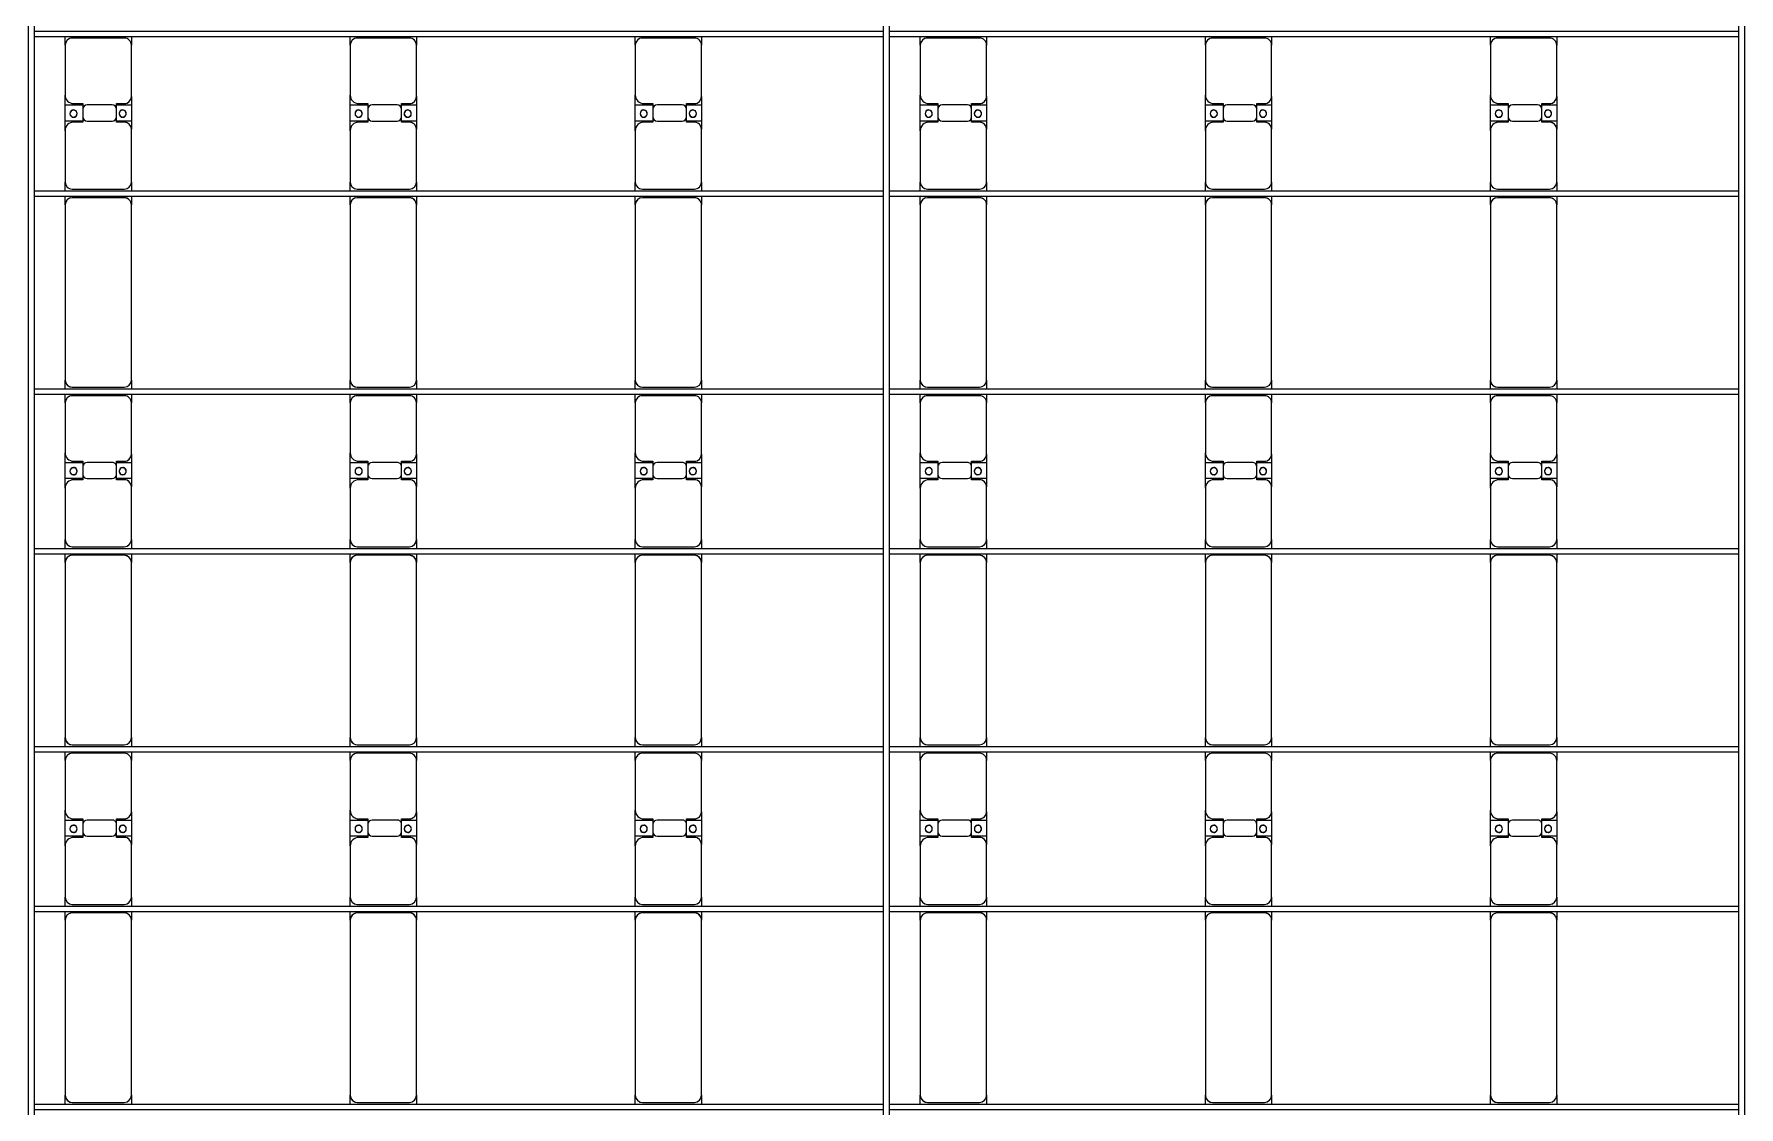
# Model space of a CAD drawing. Header units: millimetres. Extents: x -496478 to -186190, y -204059 to -87354.
# Drawn here: x -457192 to -445231, y -129934 to -122404 of the extents above; entities that cross this region are included whole.
import ezdxf

# ---------------------------------------------------------------- set-up
doc = ezdxf.new("R2010")
doc.units = ezdxf.units.MM
for name, color, linetype, lineweight in [('A-DETL-MBND', 5, 'Continuous', 9), ('A-GENM', 13, 'Continuous', 9), ('S-BEAM', 12, 'Continuous', 9)]:
    doc.layers.add(name, color=color, linetype=linetype, lineweight=lineweight)

# ---------------------------------------------------------------- blocks, each defined once
blk = doc.blocks.new('Dầm C52 - Dầm C52-24915-BỐ TRÍ KHUNG KẾT CẤU BÈ PIN 01')
at = {"layer": 'S-BEAM', "color": 1}
for p, q in [((67450, 20), (73410, 20)), ((73450, 20), (79410, 20)), ((73410, -20), (67450, -20)), ((79410, -20), (73450, -20))]:
    blk.add_line(p, q, dxfattribs=at)
blk = doc.blocks.new('Dầm C52 - Dầm C52-24978-BỐ TRÍ KHUNG KẾT CẤU BÈ PIN 01')
at = {"layer": 'S-BEAM', "color": 1}
for p, q in [((55389, 20), (61349, 20)), ((61389, 20), (67349, 20)), ((61349, -20), (55389, -20)), ((67349, -20), (61389, -20))]:
    blk.add_line(p, q, dxfattribs=at)
blk = doc.blocks.new('Dai phao do pin - DẢI PHAO ĐỠ PIN-V99-BỐ TRÍ KHUNG KẾT CẤU BÈ PIN 01')
at = {"layer": 'A-DETL-MBND', "color": 8}
for p, q in [((52028, 242), (52090, 242)), ((53320, 242), (52090, 242)), ((53320, 242), (53378, 242)), ((53418, 242), (53480, 242)), ((53840, 242), (53480, 242)), ((53840, 242), (54022, 242)), ((53908, 242), (54090, 242)), ((53908, 118), (53908, 242)), ((54022, 242), (54022, 118)), ((54440, 242), (54090, 242)), ((54440, 242), (54498, 242)), ((54538, 242), (54600, 242)), ((55830, 242), (54600, 242)), ((55830, 242), (55888, 242)), ((55928, 242), (55990, 242)), ((56350, 242), (55990, 242)), ((56350, 242), (56532, 242)), ((56418, 242), (56600, 242)), ((56418, 118), (56418, 242)), ((56532, 242), (56532, 118)), ((56950, 242), (56600, 242)), ((56950, 242), (57008, 242)), ((57048, 242), (57110, 242)), ((58340, 242), (57110, 242)), ((58340, 242), (58398, 242)), ((58438, 242), (58500, 242)), ((58860, 242), (58500, 242)), ((58860, 242), (59042, 242)), ((58928, 242), (59110, 242)), ((58928, 118), (58928, 242)), ((59042, 242), (59042, 118)), ((59460, 242), (59110, 242)), ((59460, 242), (59518, 242)), ((52040, 192), (52040, -173)), ((53370, -173), (53370, 192)), ((53430, 192), (53430, -173)), ((53900, 118), (53900, 182)), ((54030, 182), (54030, 118)), ((54490, -173), (54490, 192)), ((54550, 192), (54550, -173)), ((55880, -173), (55880, 192)), ((55940, 192), (55940, -173)), ((56410, 118), (56410, 182)), ((56540, 182), (56540, 118)), ((57000, -173), (57000, 192)), ((57060, 192), (57060, -173)), ((58390, -173), (58390, 192)), ((58450, 192), (58450, -173)), ((58920, 118), (58920, 182)), ((59050, 182), (59050, 118)), ((59510, -173), (59510, 192)), ((53992, 118), (53900, 118)), ((53908, 88), (53908, -88)), ((54030, 118), (53938, 118)), ((54022, -88), (54022, 88)), ((56502, 118), (56410, 118)), ((56418, 88), (56418, -88)), ((56540, 118), (56448, 118)), ((56532, -88), (56532, 88)), ((59012, 118), (58920, 118)), ((58928, 88), (58928, -88)), ((59050, 118), (58958, 118)), ((59042, -88), (59042, 88)), ((53900, -173), (53900, -118)), ((53900, -118), (53992, -118)), ((53908, -223), (53908, -118)), ((53938, -118), (54030, -118)), ((54022, -118), (54022, -223)), ((54030, -118), (54030, -173)), ((56410, -173), (56410, -118)), ((56410, -118), (56502, -118)), ((56418, -223), (56418, -118)), ((56448, -118), (56540, -118)), ((56532, -118), (56532, -223)), ((56540, -118), (56540, -173)), ((58920, -173), (58920, -118)), ((58920, -118), (59012, -118)), ((58928, -223), (58928, -118)), ((58958, -118), (59050, -118)), ((59042, -118), (59042, -223)), ((59050, -118), (59050, -173)), ((52090, -223), (52028, -223)), ((52090, -223), (53320, -223)), ((53378, -223), (53320, -223)), ((53480, -223), (53418, -223)), ((53480, -223), (53850, -223)), ((54022, -223), (53850, -223)), ((54080, -223), (53908, -223)), ((54080, -223), (54440, -223)), ((54498, -223), (54440, -223)), ((54600, -223), (54538, -223)), ((54600, -223), (55830, -223)), ((55888, -223), (55830, -223)), ((55990, -223), (55928, -223)), ((55990, -223), (56360, -223)), ((56532, -223), (56360, -223)), ((56590, -223), (56418, -223)), ((56590, -223), (56950, -223)), ((57008, -223), (56950, -223)), ((57110, -223), (57048, -223)), ((57110, -223), (58340, -223)), ((58398, -223), (58340, -223)), ((58500, -223), (58438, -223)), ((58500, -223), (58870, -223)), ((59042, -223), (58870, -223)), ((59100, -223), (58928, -223)), ((59100, -223), (59460, -223)), ((59518, -223), (59460, -223))]:
    blk.add_line(p, q, dxfattribs=at)
for centre, radius, start, end in [((52090, 192), 50, 90, 180), ((52090, 192), 50, 105, 180), ((53320, 192), 50, 0, 90), ((53320, 192), 50, 15, 90), ((53480, 192), 50, 90, 180), ((53840, 182), 60, 0, 90), ((54090, 182), 60, 90, 180), ((54440, 192), 50, 360, 90), ((54600, 192), 50, 90, 180), ((54600, 192), 50, 105, 180), ((55830, 192), 50, 0, 90), ((55830, 192), 50, 15, 90), ((55990, 192), 50, 90, 180), ((56350, 182), 60, 360, 90), ((56600, 182), 60, 90, 180), ((56950, 192), 50, 0, 90), ((57110, 192), 50, 90, 180), ((57110, 192), 50, 105, 180), ((58340, 192), 50, 0, 90), ((58340, 192), 50, 15, 90), ((58500, 192), 50, 90, 180), ((58860, 182), 60, 0, 90), ((59110, 182), 60, 90, 180), ((59460, 192), 50, 0, 90), ((53480, 192), 50, 135, 180), ((53840, 182), 60, 0, 45), ((53959, 183), 25, 0, 180), ((53959, 183), 25, 180, 0), ((53961, 183), 25, 0, 180), ((53961, 183), 25, 180, 0), ((53961, 183), 25, 180, 195), ((54090, 182), 60, 135, 180), ((54440, 192), 50, 360, 45), ((55990, 192), 50, 135, 180), ((56350, 182), 60, 360, 45), ((56469, 183), 25, 0, 180), ((56469, 183), 25, 180, 0), ((56471, 183), 25, 0, 180), ((56471, 183), 25, 180, 0), ((56471, 183), 25, 180, 195), ((56600, 182), 60, 135, 180), ((56950, 192), 50, 0, 45), ((58500, 192), 50, 135, 180), ((58860, 182), 60, 0, 45), ((58979, 183), 25, 0, 180), ((58979, 183), 25, 180, 360), ((58981, 183), 25, 0, 180), ((58981, 183), 25, 180, 0), ((58981, 183), 25, 180, 195), ((59110, 182), 60, 135, 180), ((59460, 192), 50, 0, 45), ((53938, 88), 30, 90, 180), ((53992, 88), 30, 0, 90), ((56448, 88), 30, 90, 180), ((56502, 88), 30, 360, 90), ((58958, 88), 30, 90, 180), ((59012, 88), 30, 0, 90), ((53938, -88), 30, 180, 270), ((53992, -88), 30, 270, 0), ((56448, -88), 30, 180, 270), ((56502, -88), 30, 270, 0), ((58958, -88), 30, 180, 270), ((59012, -88), 30, 270, 360), ((52090, -173), 50, 180, 270), ((52090, -173), 50, 180, 270), ((53320, -173), 50, 270, 0), ((53320, -173), 50, 285, 0), ((53480, -173), 50, 180, 270), ((53480, -173), 50, 180, 225), ((53850, -173), 50, 270, 360), ((53850, -173), 50, 315, 0), ((53959, -162), 25, 0, 180), ((53959, -162), 25, 180, 0), ((53961, -162), 25, 0, 180), ((53961, -162), 25, 120, 180), ((53961, -162), 25, 180, 0), ((53961, -162), 25, 75, 105), ((53959, -162), 25, 75, 90), ((53959, -162), 25, 30, 45), ((53959, -162), 25, 0, 15), ((54080, -173), 50, 180, 270), ((54080, -173), 50, 180, 225), ((54440, -173), 50, 270, 0), ((54440, -173), 50, 315, 0), ((54600, -173), 50, 180, 270), ((54600, -173), 50, 180, 270), ((55830, -173), 50, 270, 360), ((55830, -173), 50, 285, 360), ((55990, -173), 50, 180, 270), ((55990, -173), 50, 180, 225), ((56360, -173), 50, 270, 360), ((56360, -173), 50, 315, 0), ((56469, -162), 25, 0, 180), ((56469, -162), 25, 180, 360), ((56471, -162), 25, 0, 180), ((56471, -162), 25, 120, 180), ((56471, -162), 25, 180, 0), ((56471, -162), 25, 75, 105), ((56469, -162), 25, 75, 90), ((56469, -162), 25, 30, 45), ((56469, -162), 25, 0, 15), ((56590, -173), 50, 180, 270), ((56590, -173), 50, 180, 225), ((56950, -173), 50, 270, 0), ((56950, -173), 50, 315, 0), ((57110, -173), 50, 180, 270), ((57110, -173), 50, 180, 270), ((58340, -173), 50, 270, 0), ((58340, -173), 50, 285, 0), ((58500, -173), 50, 180, 270), ((58500, -173), 50, 180, 225), ((58870, -173), 50, 270, 360), ((58870, -173), 50, 315, 360), ((58979, -162), 25, 0, 180), ((58979, -162), 25, 180, 360), ((58981, -162), 25, 0, 180), ((58981, -162), 25, 120, 180), ((58981, -162), 25, 180, 0), ((58981, -162), 25, 75, 105), ((58979, -162), 25, 75, 90), ((58979, -162), 25, 30.3875, 45), ((58979, -162), 25, 0, 15), ((59100, -173), 50, 180, 270), ((59100, -173), 50, 180, 225), ((59460, -173), 50, 270, 0), ((59460, -173), 50, 315, 360)]:
    blk.add_arc(centre, radius, start, end, dxfattribs=at)
blk = doc.blocks.new('Dai phao do pin - DẢI PHAO ĐỠ PIN-V100-BỐ TRÍ KHUNG KẾT CẤU BÈ PIN 01')
at = {"layer": 'A-DETL-MBND', "color": 8}
for p, q in [((52028, 242), (52090, 242)), ((53320, 242), (52090, 242)), ((53320, 242), (53378, 242)), ((53418, 242), (53480, 242)), ((53840, 242), (53480, 242)), ((53840, 242), (54022, 242)), ((53908, 242), (54090, 242)), ((53908, 118), (53908, 242)), ((54022, 242), (54022, 118)), ((54440, 242), (54090, 242)), ((54440, 242), (54498, 242)), ((54538, 242), (54600, 242)), ((55830, 242), (54600, 242)), ((55830, 242), (55888, 242)), ((55928, 242), (55990, 242)), ((56350, 242), (55990, 242)), ((56350, 242), (56532, 242)), ((56418, 242), (56600, 242)), ((56418, 118), (56418, 242)), ((56532, 242), (56532, 118)), ((56950, 242), (56600, 242)), ((56950, 242), (57008, 242)), ((57048, 242), (57110, 242)), ((58340, 242), (57110, 242)), ((58340, 242), (58398, 242)), ((58438, 242), (58500, 242)), ((58860, 242), (58500, 242)), ((58860, 242), (59042, 242)), ((58928, 242), (59110, 242)), ((58928, 118), (58928, 242)), ((59042, 242), (59042, 118)), ((59460, 242), (59110, 242)), ((59460, 242), (59518, 242)), ((52040, 192), (52040, -173)), ((53370, -173), (53370, 192)), ((53430, 192), (53430, -173)), ((53900, 118), (53900, 182)), ((54030, 182), (54030, 118)), ((54490, -173), (54490, 192)), ((54550, 192), (54550, -173)), ((55880, -173), (55880, 192)), ((55940, 192), (55940, -173)), ((56410, 118), (56410, 182)), ((56540, 182), (56540, 118)), ((57000, -173), (57000, 192)), ((57060, 192), (57060, -173)), ((58390, -173), (58390, 192)), ((58450, 192), (58450, -173)), ((58920, 118), (58920, 182)), ((59050, 182), (59050, 118)), ((59510, -173), (59510, 192)), ((53992, 118), (53900, 118)), ((53908, 88), (53908, -88)), ((54030, 118), (53938, 118)), ((54022, -88), (54022, 88)), ((56502, 118), (56410, 118)), ((56418, 88), (56418, -88)), ((56540, 118), (56448, 118)), ((56532, -88), (56532, 88)), ((59012, 118), (58920, 118)), ((58928, 88), (58928, -88)), ((59050, 118), (58958, 118)), ((59042, -88), (59042, 88)), ((53900, -173), (53900, -118)), ((53900, -118), (53992, -118)), ((53908, -223), (53908, -118)), ((53938, -118), (54030, -118)), ((54022, -118), (54022, -223)), ((54030, -118), (54030, -173)), ((56410, -173), (56410, -118)), ((56410, -118), (56502, -118)), ((56418, -223), (56418, -118)), ((56448, -118), (56540, -118)), ((56532, -118), (56532, -223)), ((56540, -118), (56540, -173)), ((58920, -173), (58920, -118)), ((58920, -118), (59012, -118)), ((58928, -223), (58928, -118)), ((58958, -118), (59050, -118)), ((59042, -118), (59042, -223)), ((59050, -118), (59050, -173)), ((52090, -223), (52028, -223)), ((52090, -223), (53320, -223)), ((53378, -223), (53320, -223)), ((53480, -223), (53418, -223)), ((53480, -223), (53850, -223)), ((54022, -223), (53850, -223)), ((54080, -223), (53908, -223)), ((54080, -223), (54440, -223)), ((54498, -223), (54440, -223)), ((54600, -223), (54538, -223)), ((54600, -223), (55830, -223)), ((55888, -223), (55830, -223)), ((55990, -223), (55928, -223)), ((55990, -223), (56360, -223)), ((56532, -223), (56360, -223)), ((56590, -223), (56418, -223)), ((56590, -223), (56950, -223)), ((57008, -223), (56950, -223)), ((57110, -223), (57048, -223)), ((57110, -223), (58340, -223)), ((58398, -223), (58340, -223)), ((58500, -223), (58438, -223)), ((58500, -223), (58870, -223)), ((59042, -223), (58870, -223)), ((59100, -223), (58928, -223)), ((59100, -223), (59460, -223)), ((59518, -223), (59460, -223))]:
    blk.add_line(p, q, dxfattribs=at)
for centre, radius, start, end in [((52090, 192), 50, 90, 180), ((52090, 192), 50, 105, 180), ((53320, 192), 50, 0, 90), ((53320, 192), 50, 15, 90), ((53480, 192), 50, 90, 180), ((53840, 182), 60, 0, 90), ((54090, 182), 60, 90, 180), ((54440, 192), 50, 360, 90), ((54600, 192), 50, 90, 180), ((54600, 192), 50, 105, 180), ((55830, 192), 50, 0, 90), ((55830, 192), 50, 15, 90), ((55990, 192), 50, 90, 180), ((56350, 182), 60, 360, 90), ((56600, 182), 60, 90, 180), ((56950, 192), 50, 0, 90), ((57110, 192), 50, 90, 180), ((57110, 192), 50, 105, 180), ((58340, 192), 50, 0, 90), ((58340, 192), 50, 15, 90), ((58500, 192), 50, 90, 180), ((58860, 182), 60, 0, 90), ((59110, 182), 60, 90, 180), ((59460, 192), 50, 0, 90), ((53480, 192), 50, 135, 180), ((53840, 182), 60, 0, 45), ((53959, 183), 25, 0, 180), ((53959, 183), 25, 180, 0), ((53961, 183), 25, 0, 180), ((53961, 183), 25, 180, 0), ((53961, 183), 25, 180, 195), ((54090, 182), 60, 135, 180), ((54440, 192), 50, 360, 45), ((55990, 192), 50, 135, 180), ((56350, 182), 60, 360, 45), ((56469, 183), 25, 0, 180), ((56469, 183), 25, 180, 0), ((56471, 183), 25, 0, 180), ((56471, 183), 25, 180, 0), ((56471, 183), 25, 180, 195), ((56600, 182), 60, 135, 180), ((56950, 192), 50, 0, 45), ((58500, 192), 50, 135, 180), ((58860, 182), 60, 0, 45), ((58979, 183), 25, 0, 180), ((58979, 183), 25, 180, 360), ((58981, 183), 25, 0, 180), ((58981, 183), 25, 180, 0), ((58981, 183), 25, 180, 195), ((59110, 182), 60, 135, 180), ((59460, 192), 50, 0, 45), ((53938, 88), 30, 90, 180), ((53992, 88), 30, 0, 90), ((56448, 88), 30, 90, 180), ((56502, 88), 30, 360, 90), ((58958, 88), 30, 90, 180), ((59012, 88), 30, 0, 90), ((53938, -88), 30, 180, 270), ((53992, -88), 30, 270, 0), ((56448, -88), 30, 180, 270), ((56502, -88), 30, 270, 0), ((58958, -88), 30, 180, 270), ((59012, -88), 30, 270, 360), ((52090, -173), 50, 180, 270), ((52090, -173), 50, 180, 270), ((53320, -173), 50, 270, 0), ((53320, -173), 50, 285, 0), ((53480, -173), 50, 180, 270), ((53480, -173), 50, 180, 225), ((53850, -173), 50, 270, 360), ((53850, -173), 50, 315, 0), ((53959, -162), 25, 0, 180), ((53959, -162), 25, 180, 0), ((53961, -162), 25, 0, 180), ((53961, -162), 25, 120, 180), ((53961, -162), 25, 180, 0), ((53961, -162), 25, 75, 105), ((53959, -162), 25, 75, 90), ((53959, -162), 25, 30, 45), ((53959, -162), 25, 0, 15), ((54080, -173), 50, 180, 270), ((54080, -173), 50, 180, 225), ((54440, -173), 50, 270, 0), ((54440, -173), 50, 315, 0), ((54600, -173), 50, 180, 270), ((54600, -173), 50, 180, 270), ((55830, -173), 50, 270, 360), ((55830, -173), 50, 285, 360), ((55990, -173), 50, 180, 270), ((55990, -173), 50, 180, 225), ((56360, -173), 50, 270, 360), ((56360, -173), 50, 315, 0), ((56469, -162), 25, 0, 180), ((56469, -162), 25, 180, 360), ((56471, -162), 25, 0, 180), ((56471, -162), 25, 120, 180), ((56471, -162), 25, 180, 0), ((56471, -162), 25, 75, 105), ((56469, -162), 25, 75, 90), ((56469, -162), 25, 30, 45), ((56469, -162), 25, 0, 15), ((56590, -173), 50, 180, 270), ((56590, -173), 50, 180, 225), ((56950, -173), 50, 270, 0), ((56950, -173), 50, 315, 0), ((57110, -173), 50, 180, 270), ((57110, -173), 50, 180, 270), ((58340, -173), 50, 270, 0), ((58340, -173), 50, 285, 0), ((58500, -173), 50, 180, 270), ((58500, -173), 50, 180, 225), ((58870, -173), 50, 270, 360), ((58870, -173), 50, 315, 360), ((58979, -162), 25, 0, 180), ((58979, -162), 25, 180, 360), ((58981, -162), 25, 0, 180), ((58981, -162), 25, 120, 180), ((58981, -162), 25, 180, 0), ((58981, -162), 25, 75, 105), ((58979, -162), 25, 75, 90), ((58979, -162), 25, 30.2876, 45), ((58979, -162), 25, 0, 15), ((59100, -173), 50, 180, 270), ((59100, -173), 50, 180, 225), ((59460, -173), 50, 270, 0), ((59460, -173), 50, 315, 360)]:
    blk.add_arc(centre, radius, start, end, dxfattribs=at)
blk = doc.blocks.new('Dai phao do pin - DẢI PHAO ĐỠ PIN-V101-BỐ TRÍ KHUNG KẾT CẤU BÈ PIN 01')
at = {"layer": 'A-DETL-MBND', "color": 8}
for p, q in [((52028, 242), (52090, 242)), ((53320, 242), (52090, 242)), ((53320, 242), (53378, 242)), ((53418, 242), (53480, 242)), ((53840, 242), (53480, 242)), ((53840, 242), (54022, 242)), ((53908, 242), (54090, 242)), ((53908, 118), (53908, 242)), ((54022, 242), (54022, 118)), ((54440, 242), (54090, 242)), ((54440, 242), (54498, 242)), ((54538, 242), (54600, 242)), ((55830, 242), (54600, 242)), ((55830, 242), (55888, 242)), ((55928, 242), (55990, 242)), ((56350, 242), (55990, 242)), ((56350, 242), (56532, 242)), ((56418, 242), (56600, 242)), ((56418, 118), (56418, 242)), ((56532, 242), (56532, 118)), ((56950, 242), (56600, 242)), ((56950, 242), (57008, 242)), ((57048, 242), (57110, 242)), ((58340, 242), (57110, 242)), ((58340, 242), (58398, 242)), ((58438, 242), (58500, 242)), ((58860, 242), (58500, 242)), ((58860, 242), (59042, 242)), ((58928, 242), (59110, 242)), ((58928, 118), (58928, 242)), ((59042, 242), (59042, 118)), ((59460, 242), (59110, 242)), ((59460, 242), (59518, 242)), ((52040, 192), (52040, -173)), ((53370, -173), (53370, 192)), ((53430, 192), (53430, -173)), ((53900, 118), (53900, 182)), ((54030, 182), (54030, 118)), ((54490, -173), (54490, 192)), ((54550, 192), (54550, -173)), ((55880, -173), (55880, 192)), ((55940, 192), (55940, -173)), ((56410, 118), (56410, 182)), ((56540, 182), (56540, 118)), ((57000, -173), (57000, 192)), ((57060, 192), (57060, -173)), ((58390, -173), (58390, 192)), ((58450, 192), (58450, -173)), ((58920, 118), (58920, 182)), ((59050, 182), (59050, 118)), ((59510, -173), (59510, 192)), ((53992, 118), (53900, 118)), ((53908, 88), (53908, -88)), ((54030, 118), (53938, 118)), ((54022, -88), (54022, 88)), ((56502, 118), (56410, 118)), ((56418, 88), (56418, -88)), ((56540, 118), (56448, 118)), ((56532, -88), (56532, 88)), ((59012, 118), (58920, 118)), ((58928, 88), (58928, -88)), ((59050, 118), (58958, 118)), ((59042, -88), (59042, 88)), ((53900, -173), (53900, -118)), ((53900, -118), (53992, -118)), ((53908, -223), (53908, -118)), ((53938, -118), (54030, -118)), ((54022, -118), (54022, -223)), ((54030, -118), (54030, -173)), ((56410, -173), (56410, -118)), ((56410, -118), (56502, -118)), ((56418, -223), (56418, -118)), ((56448, -118), (56540, -118)), ((56532, -118), (56532, -223)), ((56540, -118), (56540, -173)), ((58920, -173), (58920, -118)), ((58920, -118), (59012, -118)), ((58928, -223), (58928, -118)), ((58958, -118), (59050, -118)), ((59042, -118), (59042, -223)), ((59050, -118), (59050, -173)), ((52090, -223), (52028, -223)), ((52090, -223), (53320, -223)), ((53378, -223), (53320, -223)), ((53480, -223), (53418, -223)), ((53480, -223), (53850, -223)), ((54022, -223), (53850, -223)), ((54080, -223), (53908, -223)), ((54080, -223), (54440, -223)), ((54498, -223), (54440, -223)), ((54600, -223), (54538, -223)), ((54600, -223), (55830, -223)), ((55888, -223), (55830, -223)), ((55990, -223), (55928, -223)), ((55990, -223), (56360, -223)), ((56532, -223), (56360, -223)), ((56590, -223), (56418, -223)), ((56590, -223), (56950, -223)), ((57008, -223), (56950, -223)), ((57110, -223), (57048, -223)), ((57110, -223), (58340, -223)), ((58398, -223), (58340, -223)), ((58500, -223), (58438, -223)), ((58500, -223), (58870, -223)), ((59042, -223), (58870, -223)), ((59100, -223), (58928, -223)), ((59100, -223), (59460, -223)), ((59518, -223), (59460, -223))]:
    blk.add_line(p, q, dxfattribs=at)
for centre, radius, start, end in [((52090, 192), 50, 90, 180), ((52090, 192), 50, 105, 180), ((53320, 192), 50, 0, 90), ((53320, 192), 50, 15, 90), ((53480, 192), 50, 90, 180), ((53840, 182), 60, 0, 90), ((54090, 182), 60, 90, 180), ((54440, 192), 50, 360, 90), ((54600, 192), 50, 90, 180), ((54600, 192), 50, 105, 180), ((55830, 192), 50, 0, 90), ((55830, 192), 50, 15, 90), ((55990, 192), 50, 90, 180), ((56350, 182), 60, 360, 90), ((56600, 182), 60, 90, 180), ((56950, 192), 50, 0, 90), ((57110, 192), 50, 90, 180), ((57110, 192), 50, 105, 180), ((58340, 192), 50, 0, 90), ((58340, 192), 50, 15, 90), ((58500, 192), 50, 90, 180), ((58860, 182), 60, 0, 90), ((59110, 182), 60, 90, 180), ((59460, 192), 50, 0, 90), ((53480, 192), 50, 135, 180), ((53840, 182), 60, 0, 45), ((53959, 183), 25, 0, 180), ((53959, 183), 25, 180, 0), ((53961, 183), 25, 0, 180), ((53961, 183), 25, 180, 0), ((53961, 183), 25, 180, 195), ((54090, 182), 60, 135, 180), ((54440, 192), 50, 360, 45), ((55990, 192), 50, 135, 180), ((56350, 182), 60, 360, 45), ((56469, 183), 25, 0, 180), ((56469, 183), 25, 180, 0), ((56471, 183), 25, 0, 180), ((56471, 183), 25, 180, 0), ((56471, 183), 25, 180, 195), ((56600, 182), 60, 135, 180), ((56950, 192), 50, 0, 45), ((58500, 192), 50, 135, 180), ((58860, 182), 60, 0, 45), ((58979, 183), 25, 0, 180), ((58979, 183), 25, 180, 360), ((58981, 183), 25, 0, 180), ((58981, 183), 25, 180, 0), ((58981, 183), 25, 180, 195), ((59110, 182), 60, 135, 180), ((59460, 192), 50, 0, 45), ((53938, 88), 30, 90, 180), ((53992, 88), 30, 0, 90), ((56448, 88), 30, 90, 180), ((56502, 88), 30, 360, 90), ((58958, 88), 30, 90, 180), ((59012, 88), 30, 0, 90), ((53938, -88), 30, 180, 270), ((53992, -88), 30, 270, 0), ((56448, -88), 30, 180, 270), ((56502, -88), 30, 270, 0), ((58958, -88), 30, 180, 270), ((59012, -88), 30, 270, 360), ((52090, -173), 50, 180, 270), ((52090, -173), 50, 180, 270), ((53320, -173), 50, 270, 0), ((53320, -173), 50, 285, 0), ((53480, -173), 50, 180, 270), ((53480, -173), 50, 180, 225), ((53850, -173), 50, 270, 360), ((53850, -173), 50, 315, 0), ((53959, -162), 25, 0, 180), ((53959, -162), 25, 180, 0), ((53961, -162), 25, 0, 180), ((53961, -162), 25, 120, 180), ((53961, -162), 25, 180, 0), ((53961, -162), 25, 75, 105), ((53959, -162), 25, 75, 90), ((53959, -162), 25, 30, 45), ((53959, -162), 25, 0, 15), ((54080, -173), 50, 180, 270), ((54080, -173), 50, 180, 225), ((54440, -173), 50, 270, 0), ((54440, -173), 50, 315, 0), ((54600, -173), 50, 180, 270), ((54600, -173), 50, 180, 270), ((55830, -173), 50, 270, 360), ((55830, -173), 50, 285, 360), ((55990, -173), 50, 180, 270), ((55990, -173), 50, 180, 225), ((56360, -173), 50, 270, 360), ((56360, -173), 50, 315, 0), ((56469, -162), 25, 0, 180), ((56469, -162), 25, 180, 360), ((56471, -162), 25, 0, 180), ((56471, -162), 25, 120, 180), ((56471, -162), 25, 180, 0), ((56471, -162), 25, 75, 105), ((56469, -162), 25, 75, 90), ((56469, -162), 25, 30, 45), ((56469, -162), 25, 0, 15), ((56590, -173), 50, 180, 270), ((56590, -173), 50, 180, 225), ((56950, -173), 50, 270, 0), ((56950, -173), 50, 315, 0), ((57110, -173), 50, 180, 270), ((57110, -173), 50, 180, 270), ((58340, -173), 50, 270, 0), ((58340, -173), 50, 285, 0), ((58500, -173), 50, 180, 270), ((58500, -173), 50, 180, 225), ((58870, -173), 50, 270, 360), ((58870, -173), 50, 315, 360), ((58979, -162), 25, 0, 180), ((58979, -162), 25, 180, 360), ((58981, -162), 25, 0, 180), ((58981, -162), 25, 120, 180), ((58981, -162), 25, 180, 0), ((58981, -162), 25, 75, 105), ((58979, -162), 25, 75, 90), ((58979, -162), 25, 30.1876, 45), ((58979, -162), 25, 0, 15), ((59100, -173), 50, 180, 270), ((59100, -173), 50, 180, 225), ((59460, -173), 50, 270, 0), ((59460, -173), 50, 315, 360)]:
    blk.add_arc(centre, radius, start, end, dxfattribs=at)
blk = doc.blocks.new('Dai phao do pin - DẢI PHAO ĐỠ PIN-V102-BỐ TRÍ KHUNG KẾT CẤU BÈ PIN 01')
at = {"layer": 'A-DETL-MBND', "color": 8}
for p, q in [((52028, 242), (52090, 242)), ((53320, 242), (52090, 242)), ((53320, 242), (53378, 242)), ((53418, 242), (53480, 242)), ((53840, 242), (53480, 242)), ((53840, 242), (54022, 242)), ((53908, 242), (54090, 242)), ((53908, 118), (53908, 242)), ((54022, 242), (54022, 118)), ((54440, 242), (54090, 242)), ((54440, 242), (54498, 242)), ((54538, 242), (54600, 242)), ((55830, 242), (54600, 242)), ((55830, 242), (55888, 242)), ((55928, 242), (55990, 242)), ((56350, 242), (55990, 242)), ((56350, 242), (56532, 242)), ((56418, 242), (56600, 242)), ((56418, 118), (56418, 242)), ((56532, 242), (56532, 118)), ((56950, 242), (56600, 242)), ((56950, 242), (57008, 242)), ((57048, 242), (57110, 242)), ((58340, 242), (57110, 242)), ((58340, 242), (58398, 242)), ((58438, 242), (58500, 242)), ((58860, 242), (58500, 242)), ((58860, 242), (59042, 242)), ((58928, 242), (59110, 242)), ((58928, 118), (58928, 242)), ((59042, 242), (59042, 118)), ((59460, 242), (59110, 242)), ((59460, 242), (59518, 242)), ((52040, 192), (52040, -173)), ((53370, -173), (53370, 192)), ((53430, 192), (53430, -173)), ((53900, 118), (53900, 182)), ((54030, 182), (54030, 118)), ((54490, -173), (54490, 192)), ((54550, 192), (54550, -173)), ((55880, -173), (55880, 192)), ((55940, 192), (55940, -173)), ((56410, 118), (56410, 182)), ((56540, 182), (56540, 118)), ((57000, -173), (57000, 192)), ((57060, 192), (57060, -173)), ((58390, -173), (58390, 192)), ((58450, 192), (58450, -173)), ((58920, 118), (58920, 182)), ((59050, 182), (59050, 118)), ((59510, -173), (59510, 192)), ((53992, 118), (53900, 118)), ((53908, 88), (53908, -88)), ((54030, 118), (53938, 118)), ((54022, -88), (54022, 88)), ((56502, 118), (56410, 118)), ((56418, 88), (56418, -88)), ((56540, 118), (56448, 118)), ((56532, -88), (56532, 88)), ((59012, 118), (58920, 118)), ((58928, 88), (58928, -88)), ((59050, 118), (58958, 118)), ((59042, -88), (59042, 88)), ((53900, -173), (53900, -118)), ((53900, -118), (53992, -118)), ((53908, -223), (53908, -118)), ((53938, -118), (54030, -118)), ((54022, -118), (54022, -223)), ((54030, -118), (54030, -173)), ((56410, -173), (56410, -118)), ((56410, -118), (56502, -118)), ((56418, -223), (56418, -118)), ((56448, -118), (56540, -118)), ((56532, -118), (56532, -223)), ((56540, -118), (56540, -173)), ((58920, -173), (58920, -118)), ((58920, -118), (59012, -118)), ((58928, -223), (58928, -118)), ((58958, -118), (59050, -118)), ((59042, -118), (59042, -223)), ((59050, -118), (59050, -173)), ((52090, -223), (52028, -223)), ((52090, -223), (53320, -223)), ((53378, -223), (53320, -223)), ((53480, -223), (53418, -223)), ((53480, -223), (53850, -223)), ((54022, -223), (53850, -223)), ((54080, -223), (53908, -223)), ((54080, -223), (54440, -223)), ((54498, -223), (54440, -223)), ((54600, -223), (54538, -223)), ((54600, -223), (55830, -223)), ((55888, -223), (55830, -223)), ((55990, -223), (55928, -223)), ((55990, -223), (56360, -223)), ((56532, -223), (56360, -223)), ((56590, -223), (56418, -223)), ((56590, -223), (56950, -223)), ((57008, -223), (56950, -223)), ((57110, -223), (57048, -223)), ((57110, -223), (58340, -223)), ((58398, -223), (58340, -223)), ((58500, -223), (58438, -223)), ((58500, -223), (58870, -223)), ((59042, -223), (58870, -223)), ((59100, -223), (58928, -223)), ((59100, -223), (59460, -223)), ((59518, -223), (59460, -223))]:
    blk.add_line(p, q, dxfattribs=at)
for centre, radius, start, end in [((52090, 192), 50, 90, 180), ((52090, 192), 50, 105, 180), ((53320, 192), 50, 0, 90), ((53320, 192), 50, 15, 90), ((53480, 192), 50, 90, 180), ((53840, 182), 60, 0, 90), ((54090, 182), 60, 90, 180), ((54440, 192), 50, 360, 90), ((54600, 192), 50, 90, 180), ((54600, 192), 50, 105, 180), ((55830, 192), 50, 0, 90), ((55830, 192), 50, 15, 90), ((55990, 192), 50, 90, 180), ((56350, 182), 60, 360, 90), ((56600, 182), 60, 90, 180), ((56950, 192), 50, 0, 90), ((57110, 192), 50, 90, 180), ((57110, 192), 50, 105, 180), ((58340, 192), 50, 0, 90), ((58340, 192), 50, 15, 90), ((58500, 192), 50, 90, 180), ((58860, 182), 60, 0, 90), ((59110, 182), 60, 90, 180), ((59460, 192), 50, 0, 90), ((53480, 192), 50, 135, 180), ((53840, 182), 60, 0, 45), ((53959, 183), 25, 0, 180), ((53959, 183), 25, 180, 0), ((53961, 183), 25, 0, 180), ((53961, 183), 25, 180, 0), ((53961, 183), 25, 180, 195), ((54090, 182), 60, 135, 180), ((54440, 192), 50, 360, 45), ((55990, 192), 50, 135, 180), ((56350, 182), 60, 360, 45), ((56469, 183), 25, 0, 180), ((56469, 183), 25, 180, 0), ((56471, 183), 25, 0, 180), ((56471, 183), 25, 180, 0), ((56471, 183), 25, 180, 195), ((56600, 182), 60, 135, 180), ((56950, 192), 50, 0, 45), ((58500, 192), 50, 135, 180), ((58860, 182), 60, 0, 45), ((58979, 183), 25, 0, 180), ((58979, 183), 25, 180, 360), ((58981, 183), 25, 0, 180), ((58981, 183), 25, 180, 0), ((58981, 183), 25, 180, 195), ((59110, 182), 60, 135, 180), ((59460, 192), 50, 0, 45), ((53938, 88), 30, 90, 180), ((53992, 88), 30, 0, 90), ((56448, 88), 30, 90, 180), ((56502, 88), 30, 360, 90), ((58958, 88), 30, 90, 180), ((59012, 88), 30, 0, 90), ((53938, -88), 30, 180, 270), ((53992, -88), 30, 270, 0), ((56448, -88), 30, 180, 270), ((56502, -88), 30, 270, 0), ((58958, -88), 30, 180, 270), ((59012, -88), 30, 270, 360), ((52090, -173), 50, 180, 270), ((52090, -173), 50, 180, 270), ((53320, -173), 50, 270, 0), ((53320, -173), 50, 285, 0), ((53480, -173), 50, 180, 270), ((53480, -173), 50, 180, 225), ((53850, -173), 50, 270, 360), ((53850, -173), 50, 315, 0), ((53959, -162), 25, 0, 180), ((53959, -162), 25, 180, 0), ((53961, -162), 25, 0, 180), ((53961, -162), 25, 120, 180), ((53961, -162), 25, 180, 0), ((53961, -162), 25, 75, 105), ((53959, -162), 25, 75, 90), ((53959, -162), 25, 30, 45), ((53959, -162), 25, 0, 15), ((54080, -173), 50, 180, 270), ((54080, -173), 50, 180, 225), ((54440, -173), 50, 270, 0), ((54440, -173), 50, 315, 0), ((54600, -173), 50, 180, 270), ((54600, -173), 50, 180, 270), ((55830, -173), 50, 270, 360), ((55830, -173), 50, 285, 360), ((55990, -173), 50, 180, 270), ((55990, -173), 50, 180, 225), ((56360, -173), 50, 270, 360), ((56360, -173), 50, 315, 0), ((56469, -162), 25, 0, 180), ((56469, -162), 25, 180, 360), ((56471, -162), 25, 0, 180), ((56471, -162), 25, 120, 180), ((56471, -162), 25, 180, 0), ((56471, -162), 25, 75, 105), ((56469, -162), 25, 75, 90), ((56469, -162), 25, 30, 45), ((56469, -162), 25, 0, 15), ((56590, -173), 50, 180, 270), ((56590, -173), 50, 180, 225), ((56950, -173), 50, 270, 0), ((56950, -173), 50, 315, 0), ((57110, -173), 50, 180, 270), ((57110, -173), 50, 180, 270), ((58340, -173), 50, 270, 0), ((58340, -173), 50, 285, 0), ((58500, -173), 50, 180, 270), ((58500, -173), 50, 180, 225), ((58870, -173), 50, 270, 360), ((58870, -173), 50, 315, 360), ((58979, -162), 25, 0, 180), ((58979, -162), 25, 180, 360), ((58981, -162), 25, 0, 180), ((58981, -162), 25, 120, 180), ((58981, -162), 25, 180, 0), ((58981, -162), 25, 75, 105), ((58979, -162), 25, 75, 90), ((58979, -162), 25, 30.0876, 45), ((58979, -162), 25, 0, 15), ((59100, -173), 50, 180, 270), ((59100, -173), 50, 180, 225), ((59460, -173), 50, 270, 0), ((59460, -173), 50, 315, 360)]:
    blk.add_arc(centre, radius, start, end, dxfattribs=at)
blk = doc.blocks.new('Dai phao do pin - DẢI PHAO ĐỠ PIN-V103-BỐ TRÍ KHUNG KẾT CẤU BÈ PIN 01')
at = {"layer": 'A-DETL-MBND', "color": 8}
for p, q in [((52028, 242), (52090, 242)), ((53320, 242), (52090, 242)), ((53320, 242), (53378, 242)), ((53418, 242), (53480, 242)), ((53840, 242), (53480, 242)), ((53840, 242), (54022, 242)), ((53908, 242), (54090, 242)), ((53908, 118), (53908, 242)), ((54022, 242), (54022, 118)), ((54440, 242), (54090, 242)), ((54440, 242), (54498, 242)), ((54538, 242), (54600, 242)), ((55830, 242), (54600, 242)), ((55830, 242), (55888, 242)), ((55928, 242), (55990, 242)), ((56350, 242), (55990, 242)), ((56350, 242), (56532, 242)), ((56418, 242), (56600, 242)), ((56418, 118), (56418, 242)), ((56532, 242), (56532, 118)), ((56950, 242), (56600, 242)), ((56950, 242), (57008, 242)), ((57048, 242), (57110, 242)), ((58340, 242), (57110, 242)), ((58340, 242), (58398, 242)), ((58438, 242), (58500, 242)), ((58860, 242), (58500, 242)), ((58860, 242), (59042, 242)), ((58928, 242), (59110, 242)), ((58928, 118), (58928, 242)), ((59042, 242), (59042, 118)), ((59460, 242), (59110, 242)), ((59460, 242), (59518, 242)), ((52040, 192), (52040, -173)), ((53370, -173), (53370, 192)), ((53430, 192), (53430, -173)), ((53900, 118), (53900, 182)), ((54030, 182), (54030, 118)), ((54490, -173), (54490, 192)), ((54550, 192), (54550, -173)), ((55880, -173), (55880, 192)), ((55940, 192), (55940, -173)), ((56410, 118), (56410, 182)), ((56540, 182), (56540, 118)), ((57000, -173), (57000, 192)), ((57060, 192), (57060, -173)), ((58390, -173), (58390, 192)), ((58450, 192), (58450, -173)), ((58920, 118), (58920, 182)), ((59050, 182), (59050, 118)), ((59510, -173), (59510, 192)), ((53992, 118), (53900, 118)), ((53908, 88), (53908, -88)), ((54030, 118), (53938, 118)), ((54022, -88), (54022, 88)), ((56502, 118), (56410, 118)), ((56418, 88), (56418, -88)), ((56540, 118), (56448, 118)), ((56532, -88), (56532, 88)), ((59012, 118), (58920, 118)), ((58928, 88), (58928, -88)), ((59050, 118), (58958, 118)), ((59042, -88), (59042, 88)), ((53900, -173), (53900, -118)), ((53900, -118), (53992, -118)), ((53908, -223), (53908, -118)), ((53938, -118), (54030, -118)), ((54022, -118), (54022, -223)), ((54030, -118), (54030, -173)), ((56410, -173), (56410, -118)), ((56410, -118), (56502, -118)), ((56418, -223), (56418, -118)), ((56448, -118), (56540, -118)), ((56532, -118), (56532, -223)), ((56540, -118), (56540, -173)), ((58920, -173), (58920, -118)), ((58920, -118), (59012, -118)), ((58928, -223), (58928, -118)), ((58958, -118), (59050, -118)), ((59042, -118), (59042, -223)), ((59050, -118), (59050, -173)), ((52090, -223), (52028, -223)), ((52090, -223), (53320, -223)), ((53378, -223), (53320, -223)), ((53480, -223), (53418, -223)), ((53480, -223), (53850, -223)), ((54022, -223), (53850, -223)), ((54080, -223), (53908, -223)), ((54080, -223), (54440, -223)), ((54498, -223), (54440, -223)), ((54600, -223), (54538, -223)), ((54600, -223), (55830, -223)), ((55888, -223), (55830, -223)), ((55990, -223), (55928, -223)), ((55990, -223), (56360, -223)), ((56532, -223), (56360, -223)), ((56590, -223), (56418, -223)), ((56590, -223), (56950, -223)), ((57008, -223), (56950, -223)), ((57110, -223), (57048, -223)), ((57110, -223), (58340, -223)), ((58398, -223), (58340, -223)), ((58500, -223), (58438, -223)), ((58500, -223), (58870, -223)), ((59042, -223), (58870, -223)), ((59100, -223), (58928, -223)), ((59100, -223), (59460, -223)), ((59518, -223), (59460, -223))]:
    blk.add_line(p, q, dxfattribs=at)
for centre, radius, start, end in [((52090, 192), 50, 90, 180), ((52090, 192), 50, 105, 180), ((53320, 192), 50, 0, 90), ((53320, 192), 50, 15, 90), ((53480, 192), 50, 90, 180), ((53840, 182), 60, 0, 90), ((54090, 182), 60, 90, 180), ((54440, 192), 50, 360, 90), ((54600, 192), 50, 90, 180), ((54600, 192), 50, 105, 180), ((55830, 192), 50, 0, 90), ((55830, 192), 50, 15, 90), ((55990, 192), 50, 90, 180), ((56350, 182), 60, 360, 90), ((56600, 182), 60, 90, 180), ((56950, 192), 50, 0, 90), ((57110, 192), 50, 90, 180), ((57110, 192), 50, 105, 180), ((58340, 192), 50, 0, 90), ((58340, 192), 50, 15, 90), ((58500, 192), 50, 90, 180), ((58860, 182), 60, 0, 90), ((59110, 182), 60, 90, 180), ((59460, 192), 50, 0, 90), ((53480, 192), 50, 135, 180), ((53840, 182), 60, 0, 45), ((53959, 183), 25, 0, 180), ((53959, 183), 25, 180, 0), ((53961, 183), 25, 0, 180), ((53961, 183), 25, 180, 0), ((53961, 183), 25, 180, 195), ((54090, 182), 60, 135, 180), ((54440, 192), 50, 360, 45), ((55990, 192), 50, 135, 180), ((56350, 182), 60, 360, 45), ((56469, 183), 25, 0, 180), ((56469, 183), 25, 180, 0), ((56471, 183), 25, 0, 180), ((56471, 183), 25, 180, 0), ((56471, 183), 25, 180, 195), ((56600, 182), 60, 135, 180), ((56950, 192), 50, 0, 45), ((58500, 192), 50, 135, 180), ((58860, 182), 60, 0, 45), ((58979, 183), 25, 0, 180), ((58979, 183), 25, 180, 360), ((58981, 183), 25, 0, 180), ((58981, 183), 25, 180, 0), ((58981, 183), 25, 180, 195), ((59110, 182), 60, 135, 180), ((59460, 192), 50, 0, 45), ((53938, 88), 30, 90, 180), ((53992, 88), 30, 0, 90), ((56448, 88), 30, 90, 180), ((56502, 88), 30, 360, 90), ((58958, 88), 30, 90, 180), ((59012, 88), 30, 0, 90), ((53938, -88), 30, 180, 270), ((53992, -88), 30, 270, 0), ((56448, -88), 30, 180, 270), ((56502, -88), 30, 270, 0), ((58958, -88), 30, 180, 270), ((59012, -88), 30, 270, 360), ((52090, -173), 50, 180, 270), ((52090, -173), 50, 180, 270), ((53320, -173), 50, 270, 0), ((53320, -173), 50, 285, 0), ((53480, -173), 50, 180, 270), ((53480, -173), 50, 180, 225), ((53850, -173), 50, 270, 360), ((53850, -173), 50, 315, 0), ((53959, -162), 25, 0, 180), ((53959, -162), 25, 180, 0), ((53961, -162), 25, 0, 180), ((53961, -162), 25, 120, 180), ((53961, -162), 25, 180, 0), ((53961, -162), 25, 75, 105), ((53959, -162), 25, 75, 90), ((53959, -162), 25, 30, 45), ((53959, -162), 25, 0, 15), ((54080, -173), 50, 180, 270), ((54080, -173), 50, 180, 225), ((54440, -173), 50, 270, 0), ((54440, -173), 50, 315, 0), ((54600, -173), 50, 180, 270), ((54600, -173), 50, 180, 270), ((55830, -173), 50, 270, 360), ((55830, -173), 50, 285, 360), ((55990, -173), 50, 180, 270), ((55990, -173), 50, 180, 225), ((56360, -173), 50, 270, 360), ((56360, -173), 50, 315, 0), ((56469, -162), 25, 0, 180), ((56469, -162), 25, 180, 360), ((56471, -162), 25, 0, 180), ((56471, -162), 25, 120, 180), ((56471, -162), 25, 180, 0), ((56471, -162), 25, 75, 105), ((56469, -162), 25, 75, 90), ((56469, -162), 25, 30, 45), ((56469, -162), 25, 0, 15), ((56590, -173), 50, 180, 270), ((56590, -173), 50, 180, 225), ((56950, -173), 50, 270, 0), ((56950, -173), 50, 315, 0), ((57110, -173), 50, 180, 270), ((57110, -173), 50, 180, 270), ((58340, -173), 50, 270, 0), ((58340, -173), 50, 285, 0), ((58500, -173), 50, 180, 270), ((58500, -173), 50, 180, 225), ((58870, -173), 50, 270, 360), ((58870, -173), 50, 315, 360), ((58979, -162), 25, 30, 180), ((58979, -162), 25, 180, 330), ((58981, -162), 25, 0, 180), ((58981, -162), 25, 120, 180), ((58981, -162), 25, 180, 0), ((58981, -162), 25, 75, 105), ((58979, -162), 25, 75, 90), ((58979, -162), 25, 30, 45), ((58979, -162), 25, 0, 29.9803), ((58979, -162), 25, 330.0177, 360), ((58979, -162), 25, 0, 15), ((59100, -173), 50, 180, 270), ((59100, -173), 50, 180, 225), ((59460, -173), 50, 270, 0), ((59460, -173), 50, 315, 360)]:
    blk.add_arc(centre, radius, start, end, dxfattribs=at)
blk = doc.blocks.new('Dai phao do pin - DẢI PHAO ĐỠ PIN-V104-BỐ TRÍ KHUNG KẾT CẤU BÈ PIN 01')
at = {"layer": 'A-DETL-MBND', "color": 8}
for p, q in [((52028, 242), (52090, 242)), ((53320, 242), (52090, 242)), ((53320, 242), (53378, 242)), ((53418, 242), (53480, 242)), ((53840, 242), (53480, 242)), ((53840, 242), (54022, 242)), ((53908, 242), (54090, 242)), ((53908, 118), (53908, 242)), ((54022, 242), (54022, 118)), ((54440, 242), (54090, 242)), ((54440, 242), (54498, 242)), ((54538, 242), (54600, 242)), ((55830, 242), (54600, 242)), ((55830, 242), (55888, 242)), ((55928, 242), (55990, 242)), ((56350, 242), (55990, 242)), ((56350, 242), (56532, 242)), ((56418, 242), (56600, 242)), ((56418, 118), (56418, 242)), ((56532, 242), (56532, 118)), ((56950, 242), (56600, 242)), ((56950, 242), (57008, 242)), ((57048, 242), (57110, 242)), ((58340, 242), (57110, 242)), ((58340, 242), (58398, 242)), ((58438, 242), (58500, 242)), ((58860, 242), (58500, 242)), ((58860, 242), (59042, 242)), ((58928, 242), (59110, 242)), ((58928, 118), (58928, 242)), ((59042, 242), (59042, 118)), ((59460, 242), (59110, 242)), ((59460, 242), (59518, 242)), ((52040, 192), (52040, -173)), ((53370, -173), (53370, 192)), ((53430, 192), (53430, -173)), ((53900, 118), (53900, 182)), ((54030, 182), (54030, 118)), ((54490, -173), (54490, 192)), ((54550, 192), (54550, -173)), ((55880, -173), (55880, 192)), ((55940, 192), (55940, -173)), ((56410, 118), (56410, 182)), ((56540, 182), (56540, 118)), ((57000, -173), (57000, 192)), ((57060, 192), (57060, -173)), ((58390, -173), (58390, 192)), ((58450, 192), (58450, -173)), ((58920, 118), (58920, 182)), ((59050, 182), (59050, 118)), ((59510, -173), (59510, 192)), ((53992, 118), (53900, 118)), ((53908, 88), (53908, -88)), ((54030, 118), (53938, 118)), ((54022, -88), (54022, 88)), ((56502, 118), (56410, 118)), ((56418, 88), (56418, -88)), ((56540, 118), (56448, 118)), ((56532, -88), (56532, 88)), ((59012, 118), (58920, 118)), ((58928, 88), (58928, -88)), ((59050, 118), (58958, 118)), ((59042, -88), (59042, 88)), ((53900, -173), (53900, -118)), ((53900, -118), (53992, -118)), ((53908, -223), (53908, -118)), ((53938, -118), (54030, -118)), ((54022, -118), (54022, -223)), ((54030, -118), (54030, -173)), ((56410, -173), (56410, -118)), ((56410, -118), (56502, -118)), ((56418, -223), (56418, -118)), ((56448, -118), (56540, -118)), ((56532, -118), (56532, -223)), ((56540, -118), (56540, -173)), ((58920, -173), (58920, -118)), ((58920, -118), (59012, -118)), ((58928, -223), (58928, -118)), ((58958, -118), (59050, -118)), ((59042, -118), (59042, -223)), ((59050, -118), (59050, -173)), ((52090, -223), (52028, -223)), ((52090, -223), (53320, -223)), ((53378, -223), (53320, -223)), ((53480, -223), (53418, -223)), ((53480, -223), (53850, -223)), ((54022, -223), (53850, -223)), ((54080, -223), (53908, -223)), ((54080, -223), (54440, -223)), ((54498, -223), (54440, -223)), ((54600, -223), (54538, -223)), ((54600, -223), (55830, -223)), ((55888, -223), (55830, -223)), ((55990, -223), (55928, -223)), ((55990, -223), (56360, -223)), ((56532, -223), (56360, -223)), ((56590, -223), (56418, -223)), ((56590, -223), (56950, -223)), ((57008, -223), (56950, -223)), ((57110, -223), (57048, -223)), ((57110, -223), (58340, -223)), ((58398, -223), (58340, -223)), ((58500, -223), (58438, -223)), ((58500, -223), (58870, -223)), ((59042, -223), (58870, -223)), ((59100, -223), (58928, -223)), ((59100, -223), (59460, -223)), ((59518, -223), (59460, -223))]:
    blk.add_line(p, q, dxfattribs=at)
for centre, radius, start, end in [((52090, 192), 50, 90, 180), ((52090, 192), 50, 105, 180), ((53320, 192), 50, 0, 90), ((53320, 192), 50, 15, 90), ((53480, 192), 50, 90, 180), ((53840, 182), 60, 0, 90), ((54090, 182), 60, 90, 180), ((54440, 192), 50, 360, 90), ((54600, 192), 50, 90, 180), ((54600, 192), 50, 105, 180), ((55830, 192), 50, 0, 90), ((55830, 192), 50, 15, 90), ((55990, 192), 50, 90, 180), ((56350, 182), 60, 360, 90), ((56600, 182), 60, 90, 180), ((56950, 192), 50, 0, 90), ((57110, 192), 50, 90, 180), ((57110, 192), 50, 105, 180), ((58340, 192), 50, 0, 90), ((58340, 192), 50, 15, 90), ((58500, 192), 50, 90, 180), ((58860, 182), 60, 0, 90), ((59110, 182), 60, 90, 180), ((59460, 192), 50, 0, 90), ((53480, 192), 50, 135, 180), ((53840, 182), 60, 0, 45), ((53959, 183), 25, 0, 180), ((53959, 183), 25, 180, 0), ((53961, 183), 25, 0, 180), ((53961, 183), 25, 180, 0), ((53961, 183), 25, 180, 195), ((54090, 182), 60, 135, 180), ((54440, 192), 50, 360, 45), ((55990, 192), 50, 135, 180), ((56350, 182), 60, 360, 45), ((56469, 183), 25, 0, 180), ((56469, 183), 25, 180, 0), ((56471, 183), 25, 0, 180), ((56471, 183), 25, 180, 0), ((56471, 183), 25, 180, 195), ((56600, 182), 60, 135, 180), ((56950, 192), 50, 0, 45), ((58500, 192), 50, 135, 180), ((58860, 182), 60, 0, 45), ((58979, 183), 25, 0, 180), ((58979, 183), 25, 180, 360), ((58981, 183), 25, 0, 180), ((58981, 183), 25, 180, 0), ((58981, 183), 25, 180, 195), ((59110, 182), 60, 135, 180), ((59460, 192), 50, 0, 45), ((53938, 88), 30, 90, 180), ((53992, 88), 30, 0, 90), ((56448, 88), 30, 90, 180), ((56502, 88), 30, 360, 90), ((58958, 88), 30, 90, 180), ((59012, 88), 30, 0, 90), ((53938, -88), 30, 180, 270), ((53992, -88), 30, 270, 0), ((56448, -88), 30, 180, 270), ((56502, -88), 30, 270, 0), ((58958, -88), 30, 180, 270), ((59012, -88), 30, 270, 360), ((52090, -173), 50, 180, 270), ((52090, -173), 50, 180, 270), ((53320, -173), 50, 270, 0), ((53320, -173), 50, 285, 0), ((53480, -173), 50, 180, 270), ((53480, -173), 50, 180, 225), ((53850, -173), 50, 270, 360), ((53850, -173), 50, 315, 0), ((53959, -162), 25, 0, 180), ((53959, -162), 25, 180, 0), ((53961, -162), 25, 0, 180), ((53961, -162), 25, 120, 180), ((53961, -162), 25, 180, 0), ((53961, -162), 25, 75, 105), ((53959, -162), 25, 75, 90), ((53959, -162), 25, 30, 45), ((53959, -162), 25, 0, 15), ((54080, -173), 50, 180, 270), ((54080, -173), 50, 180, 225), ((54440, -173), 50, 270, 0), ((54440, -173), 50, 315, 0), ((54600, -173), 50, 180, 270), ((54600, -173), 50, 180, 270), ((55830, -173), 50, 270, 360), ((55830, -173), 50, 285, 360), ((55990, -173), 50, 180, 270), ((55990, -173), 50, 180, 225), ((56360, -173), 50, 270, 360), ((56360, -173), 50, 315, 0), ((56469, -162), 25, 0, 180), ((56469, -162), 25, 180, 360), ((56471, -162), 25, 0, 180), ((56471, -162), 25, 120, 180), ((56471, -162), 25, 180, 0), ((56471, -162), 25, 75, 105), ((56469, -162), 25, 75, 90), ((56469, -162), 25, 30, 45), ((56469, -162), 25, 0, 15), ((56590, -173), 50, 180, 270), ((56590, -173), 50, 180, 225), ((56950, -173), 50, 270, 0), ((56950, -173), 50, 315, 0), ((57110, -173), 50, 180, 270), ((57110, -173), 50, 180, 270), ((58340, -173), 50, 270, 0), ((58340, -173), 50, 285, 0), ((58500, -173), 50, 180, 270), ((58500, -173), 50, 180, 225), ((58870, -173), 50, 270, 360), ((58870, -173), 50, 315, 360), ((58979, -162), 25, 0, 180), ((58979, -162), 25, 180, 360), ((58981, -162), 25, 0, 180), ((58981, -162), 25, 120, 180), ((58981, -162), 25, 180, 0), ((58981, -162), 25, 75, 105), ((58979, -162), 25, 75, 90), ((58979, -162), 25, 30, 45), ((58979, -162), 25, 0, 15), ((59100, -173), 50, 180, 270), ((59100, -173), 50, 180, 225), ((59460, -173), 50, 270, 0), ((59460, -173), 50, 315, 360)]:
    blk.add_arc(centre, radius, start, end, dxfattribs=at)
blk = doc.blocks.new('Dầm C52 - Hộp 40x60-25668-BỐ TRÍ KHUNG KẾT CẤU BÈ PIN 01')
at = {"layer": 'S-BEAM', "color": 3, "lineweight": 25}
for p, q in [((-37704.457606, 20), (37704.457606, 20)), ((37704.457606, -20), (-37704.457606, -20))]:
    blk.add_line(p, q, dxfattribs=at)
blk = doc.blocks.new('HOBANMONG_BEPIN 1_rvt-1-BỐ TRÍ KHUNG KẾT CẤU BÈ PIN 01')
at = {"layer": 'A-GENM', "lineweight": 9, "rotation": 90.00075860989342}
for name, p in [('Dai phao do pin - DẢI PHAO ĐỠ PIN-V104-BỐ TRÍ KHUNG KẾT CẤU BÈ PIN 01', (-456732, -181942)), ('Dai phao do pin - DẢI PHAO ĐỠ PIN-V103-BỐ TRÍ KHUNG KẾT CẤU BÈ PIN 01', (-454732, -181942)), ('Dai phao do pin - DẢI PHAO ĐỠ PIN-V102-BỐ TRÍ KHUNG KẾT CẤU BÈ PIN 01', (-452732, -181942)), ('Dai phao do pin - DẢI PHAO ĐỠ PIN-V101-BỐ TRÍ KHUNG KẾT CẤU BÈ PIN 01', (-450732, -181942)), ('Dai phao do pin - DẢI PHAO ĐỠ PIN-V100-BỐ TRÍ KHUNG KẾT CẤU BÈ PIN 01', (-448732, -181942)), ('Dai phao do pin - DẢI PHAO ĐỠ PIN-V99-BỐ TRÍ KHUNG KẾT CẤU BÈ PIN 01', (-446732, -181942))]:
    blk.add_blockref(name, p, dxfattribs=at)
at = {"layer": 'S-BEAM', "lineweight": 9}
for name, p, rotation in [('Dầm C52 - Hộp 40x60-25668-BỐ TRÍ KHUNG KẾT CẤU BÈ PIN 01', (-457212, -148051), 90.00075860989166), ('Dầm C52 - Hộp 40x60-25668-BỐ TRÍ KHUNG KẾT CẤU BÈ PIN 01', (-451212, -148051), 90.00075860989166), ('Dầm C52 - Hộp 40x60-25668-BỐ TRÍ KHUNG KẾT CẤU BÈ PIN 01', (-445212, -148051), 90.00075860989166), ('Dầm C52 - Dầm C52-24915-BỐ TRÍ KHUNG KẾT CẤU BÈ PIN 01', (-377782, -122403), 180.0007586094741), ('Dầm C52 - Dầm C52-24915-BỐ TRÍ KHUNG KẾT CẤU BÈ PIN 01', (-377782, -123523), 180.0007586094741), ('Dầm C52 - Dầm C52-24915-BỐ TRÍ KHUNG KẾT CẤU BÈ PIN 01', (-377782, -124913), 180.0007586094741), ('Dầm C52 - Dầm C52-24978-BỐ TRÍ KHUNG KẾT CẤU BÈ PIN 01', (-389843, -126033), 180.0007586094741), ('Dầm C52 - Dầm C52-24978-BỐ TRÍ KHUNG KẾT CẤU BÈ PIN 01', (-389843, -127423), 180.0007586094741), ('Dầm C52 - Dầm C52-24978-BỐ TRÍ KHUNG KẾT CẤU BÈ PIN 01', (-389843, -128543), 180.0007586094741), ('Dầm C52 - Dầm C52-24978-BỐ TRÍ KHUNG KẾT CẤU BÈ PIN 01', (-389843, -129933), 180.0007586094741)]:
    blk.add_blockref(name, p, dxfattribs=dict(at, rotation=rotation))

msp = doc.modelspace()

# ---------------------------------------------------------------- block references
at = {"lineweight": 5}
msp.add_blockref('HOBANMONG_BEPIN 1_rvt-1-BỐ TRÍ KHUNG KẾT CẤU BÈ PIN 01', (0, 0), dxfattribs=at)

doc.saveas('drawing.dxf')
